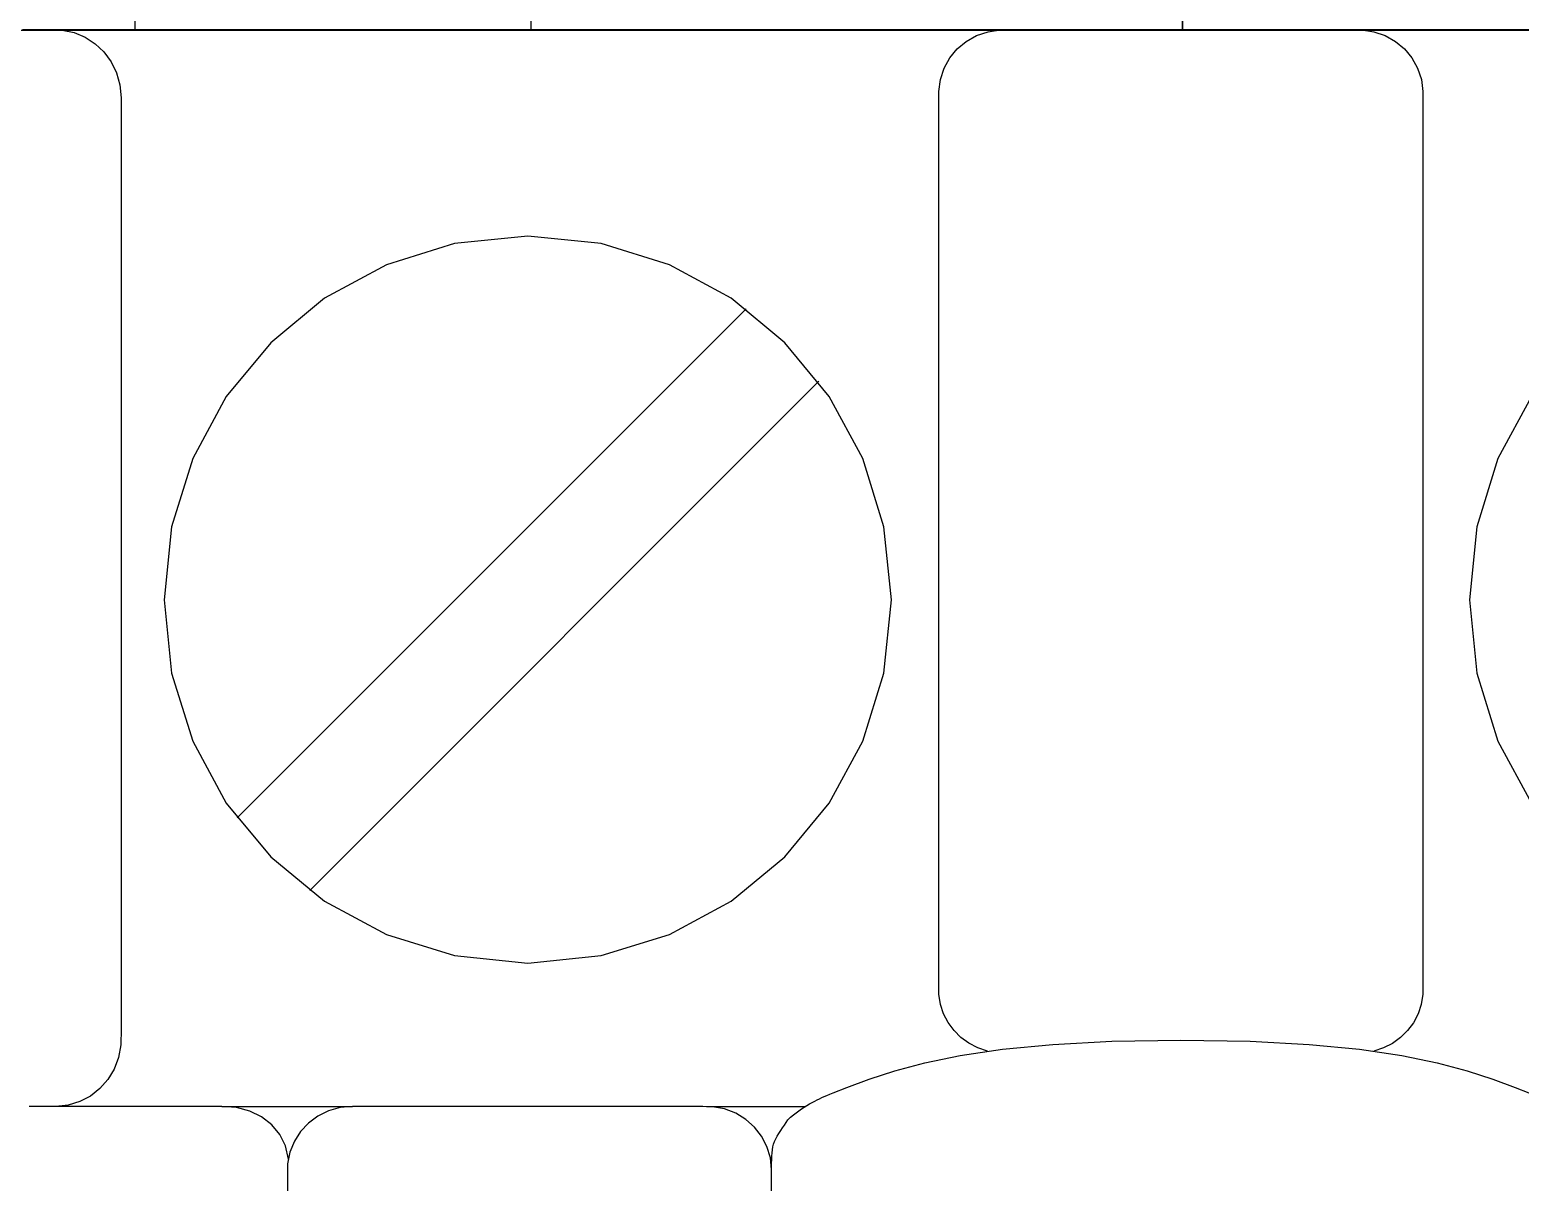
# Model space of a CAD drawing. Extents: x 1 to 47.7, y 0.2 to 35.
# Drawn here: x 26.64 to 27.326, y 11.405 to 11.935 of the extents above; entities that cross this region are included whole.
import ezdxf

# ---------------------------------------------------------------- set-up
doc = ezdxf.new("R2010")
doc.units = 0
doc.header["$MEASUREMENT"] = 0
for name, color, linetype in [('5_1___24__TARGET_LEDS___12', 7, 'CONTINUOUS'), ('6_1__EMPTY_IO_BOARD_POSITI', 7, 'CONTINUOUS'), ('6_2___8__INDEPENDENT_INPUT', 7, 'CONTINUOUS'), ('6_3___8__OPTOISO_INDEPENDE', 7, 'CONTINUOUS'), ('6_4___24__OPTOISO_INDEPEND', 7, 'CONTINUOUS'), ('6_5___8__INDEPENDENT_INPUT', 7, 'CONTINUOUS'), ('6_6___8__INDEPENDENT_INPUT', 7, 'CONTINUOUS'), ('6_7___8__OPTOISO_INDEPENDE', 7, 'CONTINUOUS'), ('6_8___8__OPTOISO_INDEPENDE', 7, 'CONTINUOUS'), ('7_0_____DWG', 7, 'CONTINUOUS')]:
    doc.layers.add(name, color=color, linetype=linetype)

msp = doc.modelspace()

# ---------------------------------------------------------------- linework, layer by layer
at = {"layer": '5_1___24__TARGET_LEDS___12'}
for points in [[(27.1709, 11.93523), (27.1709, 12.08491), (27.09089, 12.08493)], [(27.33896, 11.93527), (27.22784, 11.93527), (27.12251, 11.93527), (27.02342, 11.93527), (26.931, 11.93527), (26.84571, 11.93527), (26.80588, 11.93527), (26.768, 11.93527), (26.73212, 11.93527), (26.6983, 11.93527), (26.66659, 11.93527), (26.63706, 11.93527)], [(26.63996, 11.93527), (26.64043, 11.93527), (26.64169, 11.93527), (26.6435, 11.93527), (26.6456, 11.93527), (26.64777, 11.93527), (26.64975, 11.93527), (26.65131, 11.93527), (26.65221, 11.93527), (26.65522, 11.93512), (26.66075, 11.93402), (26.66588, 11.9319), (26.67049, 11.92888), (26.67448, 11.92507), (26.67777, 11.92056), (26.68024, 11.91547), (26.68179, 11.90989), (26.68233, 11.90394), (26.68233, 11.88738), (26.68233, 11.84333), (26.68233, 11.78026), (26.68233, 11.70662), (26.68233, 11.63087), (26.68233, 11.56146), (26.68233, 11.50685), (26.68233, 11.47549), (26.68219, 11.46816), (26.68113, 11.46238), (26.67911, 11.45703), (26.67622, 11.45222), (26.67257, 11.44805), (26.66825, 11.44462), (26.66337, 11.44204), (26.65803, 11.44042), (26.65233, 11.43985), (26.65186, 11.43985), (26.6506, 11.43985), (26.6488, 11.43985), (26.64669, 11.43985), (26.64453, 11.43985), (26.64254, 11.43985), (26.64098, 11.43985), (26.64008, 11.43985)], [(27.08116, 11.46528), (27.07672, 11.46677), (27.07263, 11.46889), (27.06895, 11.47158), (27.06574, 11.47477), (27.06306, 11.47841), (27.06097, 11.48245), (27.05953, 11.48681), (27.05881, 11.49145), (27.05874, 11.49894), (27.05874, 11.53118), (27.05874, 11.58527), (27.05874, 11.65294), (27.05874, 11.72592), (27.05874, 11.79596), (27.05874, 11.85477), (27.05874, 11.89409), (27.05875, 11.90684), (27.05946, 11.91241), (27.06118, 11.91759), (27.06381, 11.9223), (27.06726, 11.92644), (27.07141, 11.9299), (27.07616, 11.93258), (27.08142, 11.93439), (27.08707, 11.93522), (27.09205, 11.93527), (27.10621, 11.93527), (27.12853, 11.93527), (27.15575, 11.93527), (27.1846, 11.93527), (27.21181, 11.93527), (27.23413, 11.93527), (27.24829, 11.93527), (27.25327, 11.93522), (27.25892, 11.93439), (27.26418, 11.93258), (27.26893, 11.9299), (27.27308, 11.92644), (27.27652, 11.9223), (27.27915, 11.91759), (27.28087, 11.91241), (27.28158, 11.90684), (27.28159, 11.89409), (27.28159, 11.85477), (27.28159, 11.79596), (27.28159, 11.72592), (27.28159, 11.65294), (27.28159, 11.58527), (27.28159, 11.53118), (27.28159, 11.49894), (27.28151, 11.49144), (27.28079, 11.48678), (27.27934, 11.48239), (27.27723, 11.47835), (27.27451, 11.47471), (27.27127, 11.47152), (27.26755, 11.46885), (27.26342, 11.46675), (27.25894, 11.46528)], [(26.7358, 11.57267), (26.97006, 11.80693)], [(26.76922, 11.53924), (27.00349, 11.77351)], [(27.33156, 11.76646), (27.31613, 11.73802), (27.30638, 11.70661), (27.30298, 11.6729), (27.30638, 11.63922), (27.31613, 11.60785), (27.33156, 11.57947)], [(26.98174, 11.41061), (26.98175, 11.41211), (26.98177, 11.41368), (26.98182, 11.41528), (26.9819, 11.41688), (26.98202, 11.41844), (26.98219, 11.41992), (26.98242, 11.4213), (26.98271, 11.42252), (26.98313, 11.42366), (26.98373, 11.42491), (26.98442, 11.42616), (26.98517, 11.42743), (26.98598, 11.4287), (26.98682, 11.42997), (26.98766, 11.43124), (26.98849, 11.4325), (26.98928, 11.43374), (26.99051, 11.4349), (26.99182, 11.43596), (26.9931, 11.43696), (26.99436, 11.43789), (26.9956, 11.43875), (26.99683, 11.43956), (26.99806, 11.44032), (26.99929, 11.44103), (27.00053, 11.44169), (27.0017, 11.44231), (27.00279, 11.44287), (27.00385, 11.4434), (27.00491, 11.4439), (27.00602, 11.44441), (27.00722, 11.44494), (27.00855, 11.44551), (27.01005, 11.44612), (27.01636, 11.44861), (27.02664, 11.45242), (27.03843, 11.45623), (27.05225, 11.4599), (27.06863, 11.46325), (27.08809, 11.46614), (27.11116, 11.4684), (27.13836, 11.46987), (27.17022, 11.4704), (27.20208, 11.46987), (27.22928, 11.4684), (27.25235, 11.46614), (27.2718, 11.46325), (27.28818, 11.4599), (27.302, 11.45623), (27.31378, 11.45242), (27.32406, 11.44861), (27.33038, 11.44612)], [(26.75947, 11.41563), (26.7581, 11.42165), (26.75547, 11.42693), (26.75174, 11.43141), (26.74705, 11.435), (26.74156, 11.43765), (26.73542, 11.43929), (26.72879, 11.43985), (26.72455, 11.43985), (26.71363, 11.43985), (26.69869, 11.43985), (26.68242, 11.43985), (26.66749, 11.43985), (26.65657, 11.43985), (26.65233, 11.43985)], [(26.72879, 11.43985), (26.74335, 11.43985)], [(26.74335, 11.43985), (26.7889, 11.43985)], [(26.98174, 11.39491), (26.98174, 11.41061), (26.9812, 11.41617), (26.97965, 11.42138), (26.97718, 11.42613), (26.97389, 11.43034), (26.9699, 11.4339), (26.96529, 11.43671), (26.96017, 11.43869), (26.95464, 11.43972), (26.95013, 11.43985), (26.93833, 11.43985), (26.91778, 11.43985), (26.89166, 11.43985), (26.86315, 11.43985), (26.83544, 11.43985), (26.8117, 11.43985), (26.79513, 11.43985), (26.7889, 11.43985), (26.7832, 11.43933), (26.77786, 11.43781), (26.77298, 11.43541), (26.76867, 11.43221), (26.76501, 11.42831), (26.76212, 11.42382), (26.76009, 11.41883), (26.75903, 11.41343), (26.7589, 11.40652), (26.7589, 11.37679)], [(26.95175, 11.43985), (26.9973, 11.43985)]]:
    msp.add_lwpolyline(points, dxfattribs=at)
msp.add_lwpolyline([(26.70222, 11.6729), (26.70562, 11.63922), (26.71537, 11.60785), (26.7308, 11.57947), (26.75124, 11.55474), (26.77602, 11.53435), (26.80446, 11.51895), (26.83589, 11.50922), (26.86964, 11.50583), (26.90334, 11.50922), (26.93473, 11.51895), (26.96314, 11.53435), (26.9879, 11.55474), (27.00833, 11.57947), (27.02376, 11.60785), (27.03351, 11.63922), (27.03691, 11.6729), (27.03351, 11.70661), (27.02376, 11.73802), (27.00833, 11.76646), (26.9879, 11.79125), (26.96314, 11.81172), (26.93473, 11.82717), (26.90334, 11.83694), (26.86964, 11.84035), (26.83589, 11.83694), (26.80446, 11.82717), (26.77602, 11.81172), (26.75124, 11.79125), (26.7308, 11.76646), (26.71537, 11.73802), (26.70562, 11.70661)], close=True, dxfattribs=at)
at = {"layer": '6_1__EMPTY_IO_BOARD_POSITI'}
msp.add_lwpolyline([(26.60462, 11.93503), (26.64299, 11.93503), (26.68571, 11.93503), (26.73264, 11.93503), (26.78362, 11.93503), (26.8385, 11.93503), (26.89712, 11.93503), (26.95934, 11.93503), (27.02499, 11.93503), (27.09393, 11.93503), (27.166, 11.93503), (27.24105, 11.93503), (27.31892, 11.93503), (27.39947, 11.93503)], dxfattribs=at)
at = {"layer": '6_2___8__INDEPENDENT_INPUT'}
for points in [[(27.33896, 11.93527), (27.22784, 11.93527), (27.12251, 11.93527), (27.02342, 11.93527), (26.931, 11.93527), (26.84571, 11.93527), (26.80588, 11.93527), (26.768, 11.93527), (26.73212, 11.93527), (26.6983, 11.93527), (26.66659, 11.93527), (26.63706, 11.93527)], [(26.63996, 11.93527), (26.64043, 11.93527), (26.64169, 11.93527), (26.6435, 11.93527), (26.6456, 11.93527), (26.64777, 11.93527), (26.64975, 11.93527), (26.65131, 11.93527), (26.65221, 11.93527), (26.65522, 11.93512), (26.66075, 11.93402), (26.66588, 11.9319), (26.67049, 11.92888), (26.67448, 11.92507), (26.67777, 11.92056), (26.68024, 11.91547), (26.68179, 11.90989), (26.68233, 11.90394), (26.68233, 11.88738), (26.68233, 11.84333), (26.68233, 11.78026), (26.68233, 11.70662), (26.68233, 11.63087), (26.68233, 11.56146), (26.68233, 11.50685), (26.68233, 11.47549), (26.68219, 11.46816), (26.68113, 11.46238), (26.67911, 11.45703), (26.67622, 11.45222), (26.67257, 11.44805), (26.66825, 11.44462), (26.66337, 11.44204), (26.65803, 11.44042), (26.65233, 11.43985), (26.65186, 11.43985), (26.6506, 11.43985), (26.6488, 11.43985), (26.64669, 11.43985), (26.64453, 11.43985), (26.64254, 11.43985), (26.64098, 11.43985), (26.64008, 11.43985)], [(27.08116, 11.46528), (27.07672, 11.46677), (27.07263, 11.46889), (27.06895, 11.47158), (27.06574, 11.47477), (27.06306, 11.47841), (27.06097, 11.48245), (27.05953, 11.48681), (27.05881, 11.49145), (27.05874, 11.49894), (27.05874, 11.53118), (27.05874, 11.58527), (27.05874, 11.65294), (27.05874, 11.72592), (27.05874, 11.79596), (27.05874, 11.85477), (27.05874, 11.89409), (27.05875, 11.90684), (27.05946, 11.91241), (27.06118, 11.91759), (27.06381, 11.9223), (27.06726, 11.92644), (27.07141, 11.9299), (27.07616, 11.93258), (27.08142, 11.93439), (27.08707, 11.93522), (27.09205, 11.93527), (27.10621, 11.93527), (27.12853, 11.93527), (27.15575, 11.93527), (27.1846, 11.93527), (27.21181, 11.93527), (27.23413, 11.93527), (27.24829, 11.93527), (27.25327, 11.93522), (27.25892, 11.93439), (27.26418, 11.93258), (27.26893, 11.9299), (27.27308, 11.92644), (27.27652, 11.9223), (27.27915, 11.91759), (27.28087, 11.91241), (27.28158, 11.90684), (27.28159, 11.89409), (27.28159, 11.85477), (27.28159, 11.79596), (27.28159, 11.72592), (27.28159, 11.65294), (27.28159, 11.58527), (27.28159, 11.53118), (27.28159, 11.49894), (27.28151, 11.49144), (27.28079, 11.48678), (27.27934, 11.48239), (27.27723, 11.47835), (27.27451, 11.47471), (27.27127, 11.47152), (27.26755, 11.46885), (27.26342, 11.46675), (27.25894, 11.46528)], [(26.7358, 11.57267), (26.97006, 11.80693)], [(26.76922, 11.53924), (27.00349, 11.77351)], [(27.33156, 11.76646), (27.31613, 11.73802), (27.30638, 11.70661), (27.30298, 11.6729), (27.30638, 11.63922), (27.31613, 11.60785), (27.33156, 11.57947)], [(26.98174, 11.41061), (26.98175, 11.41211), (26.98177, 11.41368), (26.98182, 11.41528), (26.9819, 11.41688), (26.98202, 11.41844), (26.98219, 11.41992), (26.98242, 11.4213), (26.98271, 11.42252), (26.98313, 11.42366), (26.98373, 11.42491), (26.98442, 11.42616), (26.98517, 11.42743), (26.98598, 11.4287), (26.98682, 11.42997), (26.98766, 11.43124), (26.98849, 11.4325), (26.98928, 11.43374), (26.99051, 11.4349), (26.99182, 11.43596), (26.9931, 11.43696), (26.99436, 11.43789), (26.9956, 11.43875), (26.99683, 11.43956), (26.99806, 11.44032), (26.99929, 11.44103), (27.00053, 11.44169), (27.0017, 11.44231), (27.00279, 11.44287), (27.00385, 11.4434), (27.00491, 11.4439), (27.00602, 11.44441), (27.00722, 11.44494), (27.00855, 11.44551), (27.01005, 11.44612), (27.01636, 11.44861), (27.02664, 11.45242), (27.03843, 11.45623), (27.05225, 11.4599), (27.06863, 11.46325), (27.08809, 11.46614), (27.11116, 11.4684), (27.13836, 11.46987), (27.17022, 11.4704), (27.20208, 11.46987), (27.22928, 11.4684), (27.25235, 11.46614), (27.2718, 11.46325), (27.28818, 11.4599), (27.302, 11.45623), (27.31378, 11.45242), (27.32406, 11.44861), (27.33038, 11.44612)], [(26.75947, 11.41563), (26.7581, 11.42165), (26.75547, 11.42693), (26.75174, 11.43141), (26.74705, 11.435), (26.74156, 11.43765), (26.73542, 11.43929), (26.72879, 11.43985), (26.72455, 11.43985), (26.71363, 11.43985), (26.69869, 11.43985), (26.68242, 11.43985), (26.66749, 11.43985), (26.65657, 11.43985), (26.65233, 11.43985)], [(26.72879, 11.43985), (26.74335, 11.43985)], [(26.74335, 11.43985), (26.7889, 11.43985)], [(26.98174, 11.39491), (26.98174, 11.41061), (26.9812, 11.41617), (26.97965, 11.42138), (26.97718, 11.42613), (26.97389, 11.43034), (26.9699, 11.4339), (26.96529, 11.43671), (26.96017, 11.43869), (26.95464, 11.43972), (26.95013, 11.43985), (26.93833, 11.43985), (26.91778, 11.43985), (26.89166, 11.43985), (26.86315, 11.43985), (26.83544, 11.43985), (26.8117, 11.43985), (26.79513, 11.43985), (26.7889, 11.43985), (26.7832, 11.43933), (26.77786, 11.43781), (26.77298, 11.43541), (26.76867, 11.43221), (26.76501, 11.42831), (26.76212, 11.42382), (26.76009, 11.41883), (26.75903, 11.41343), (26.7589, 11.40652), (26.7589, 11.37679)], [(26.95175, 11.43985), (26.9973, 11.43985)]]:
    msp.add_lwpolyline(points, dxfattribs=at)
msp.add_lwpolyline([(26.70222, 11.6729), (26.70562, 11.63922), (26.71537, 11.60785), (26.7308, 11.57947), (26.75124, 11.55474), (26.77602, 11.53435), (26.80446, 11.51895), (26.83589, 11.50922), (26.86964, 11.50583), (26.90334, 11.50922), (26.93473, 11.51895), (26.96314, 11.53435), (26.9879, 11.55474), (27.00833, 11.57947), (27.02376, 11.60785), (27.03351, 11.63922), (27.03691, 11.6729), (27.03351, 11.70661), (27.02376, 11.73802), (27.00833, 11.76646), (26.9879, 11.79125), (26.96314, 11.81172), (26.93473, 11.82717), (26.90334, 11.83694), (26.86964, 11.84035), (26.83589, 11.83694), (26.80446, 11.82717), (26.77602, 11.81172), (26.75124, 11.79125), (26.7308, 11.76646), (26.71537, 11.73802), (26.70562, 11.70661)], close=True, dxfattribs=at)
at = {"layer": '6_3___8__OPTOISO_INDEPENDE'}
for points in [[(27.33896, 11.93527), (27.22784, 11.93527), (27.12251, 11.93527), (27.02342, 11.93527), (26.931, 11.93527), (26.84571, 11.93527), (26.80588, 11.93527), (26.768, 11.93527), (26.73212, 11.93527), (26.6983, 11.93527), (26.66659, 11.93527), (26.63706, 11.93527)], [(26.63996, 11.93527), (26.64043, 11.93527), (26.64169, 11.93527), (26.6435, 11.93527), (26.6456, 11.93527), (26.64777, 11.93527), (26.64975, 11.93527), (26.65131, 11.93527), (26.65221, 11.93527), (26.65522, 11.93512), (26.66075, 11.93402), (26.66588, 11.9319), (26.67049, 11.92888), (26.67448, 11.92507), (26.67777, 11.92056), (26.68024, 11.91547), (26.68179, 11.90989), (26.68233, 11.90394), (26.68233, 11.88738), (26.68233, 11.84333), (26.68233, 11.78026), (26.68233, 11.70662), (26.68233, 11.63087), (26.68233, 11.56146), (26.68233, 11.50685), (26.68233, 11.47549), (26.68219, 11.46816), (26.68113, 11.46238), (26.67911, 11.45703), (26.67622, 11.45222), (26.67257, 11.44805), (26.66825, 11.44462), (26.66337, 11.44204), (26.65803, 11.44042), (26.65233, 11.43985), (26.65186, 11.43985), (26.6506, 11.43985), (26.6488, 11.43985), (26.64669, 11.43985), (26.64453, 11.43985), (26.64254, 11.43985), (26.64098, 11.43985), (26.64008, 11.43985)], [(27.08116, 11.46528), (27.07672, 11.46677), (27.07263, 11.46889), (27.06895, 11.47158), (27.06574, 11.47477), (27.06306, 11.47841), (27.06097, 11.48245), (27.05953, 11.48681), (27.05881, 11.49145), (27.05874, 11.49894), (27.05874, 11.53118), (27.05874, 11.58527), (27.05874, 11.65294), (27.05874, 11.72592), (27.05874, 11.79596), (27.05874, 11.85477), (27.05874, 11.89409), (27.05875, 11.90684), (27.05946, 11.91241), (27.06118, 11.91759), (27.06381, 11.9223), (27.06726, 11.92644), (27.07141, 11.9299), (27.07616, 11.93258), (27.08142, 11.93439), (27.08707, 11.93522), (27.09205, 11.93527), (27.10621, 11.93527), (27.12853, 11.93527), (27.15575, 11.93527), (27.1846, 11.93527), (27.21181, 11.93527), (27.23413, 11.93527), (27.24829, 11.93527), (27.25327, 11.93522), (27.25892, 11.93439), (27.26418, 11.93258), (27.26893, 11.9299), (27.27308, 11.92644), (27.27652, 11.9223), (27.27915, 11.91759), (27.28087, 11.91241), (27.28158, 11.90684), (27.28159, 11.89409), (27.28159, 11.85477), (27.28159, 11.79596), (27.28159, 11.72592), (27.28159, 11.65294), (27.28159, 11.58527), (27.28159, 11.53118), (27.28159, 11.49894), (27.28151, 11.49144), (27.28079, 11.48678), (27.27934, 11.48239), (27.27723, 11.47835), (27.27451, 11.47471), (27.27127, 11.47152), (27.26755, 11.46885), (27.26342, 11.46675), (27.25894, 11.46528)], [(26.7358, 11.57267), (26.97006, 11.80693)], [(26.76922, 11.53924), (27.00349, 11.77351)], [(27.33156, 11.76646), (27.31613, 11.73802), (27.30638, 11.70661), (27.30298, 11.6729), (27.30638, 11.63922), (27.31613, 11.60785), (27.33156, 11.57947)], [(26.98174, 11.41061), (26.98175, 11.41211), (26.98177, 11.41368), (26.98182, 11.41528), (26.9819, 11.41688), (26.98202, 11.41844), (26.98219, 11.41992), (26.98242, 11.4213), (26.98271, 11.42252), (26.98313, 11.42366), (26.98373, 11.42491), (26.98442, 11.42616), (26.98517, 11.42743), (26.98598, 11.4287), (26.98682, 11.42997), (26.98766, 11.43124), (26.98849, 11.4325), (26.98928, 11.43374), (26.99051, 11.4349), (26.99182, 11.43596), (26.9931, 11.43696), (26.99436, 11.43789), (26.9956, 11.43875), (26.99683, 11.43956), (26.99806, 11.44032), (26.99929, 11.44103), (27.00053, 11.44169), (27.0017, 11.44231), (27.00279, 11.44287), (27.00385, 11.4434), (27.00491, 11.4439), (27.00602, 11.44441), (27.00722, 11.44494), (27.00855, 11.44551), (27.01005, 11.44612), (27.01636, 11.44861), (27.02664, 11.45242), (27.03843, 11.45623), (27.05225, 11.4599), (27.06863, 11.46325), (27.08809, 11.46614), (27.11116, 11.4684), (27.13836, 11.46987), (27.17022, 11.4704), (27.20208, 11.46987), (27.22928, 11.4684), (27.25235, 11.46614), (27.2718, 11.46325), (27.28818, 11.4599), (27.302, 11.45623), (27.31378, 11.45242), (27.32406, 11.44861), (27.33038, 11.44612)], [(26.75947, 11.41563), (26.7581, 11.42165), (26.75547, 11.42693), (26.75174, 11.43141), (26.74705, 11.435), (26.74156, 11.43765), (26.73542, 11.43929), (26.72879, 11.43985), (26.72455, 11.43985), (26.71363, 11.43985), (26.69869, 11.43985), (26.68242, 11.43985), (26.66749, 11.43985), (26.65657, 11.43985), (26.65233, 11.43985)], [(26.72879, 11.43985), (26.74335, 11.43985)], [(26.74335, 11.43985), (26.7889, 11.43985)], [(26.98174, 11.39491), (26.98174, 11.41061), (26.9812, 11.41617), (26.97965, 11.42138), (26.97718, 11.42613), (26.97389, 11.43034), (26.9699, 11.4339), (26.96529, 11.43671), (26.96017, 11.43869), (26.95464, 11.43972), (26.95013, 11.43985), (26.93833, 11.43985), (26.91778, 11.43985), (26.89166, 11.43985), (26.86315, 11.43985), (26.83544, 11.43985), (26.8117, 11.43985), (26.79513, 11.43985), (26.7889, 11.43985), (26.7832, 11.43933), (26.77786, 11.43781), (26.77298, 11.43541), (26.76867, 11.43221), (26.76501, 11.42831), (26.76212, 11.42382), (26.76009, 11.41883), (26.75903, 11.41343), (26.7589, 11.40652), (26.7589, 11.37679)], [(26.95175, 11.43985), (26.9973, 11.43985)]]:
    msp.add_lwpolyline(points, dxfattribs=at)
msp.add_lwpolyline([(26.70222, 11.6729), (26.70562, 11.63922), (26.71537, 11.60785), (26.7308, 11.57947), (26.75124, 11.55474), (26.77602, 11.53435), (26.80446, 11.51895), (26.83589, 11.50922), (26.86964, 11.50583), (26.90334, 11.50922), (26.93473, 11.51895), (26.96314, 11.53435), (26.9879, 11.55474), (27.00833, 11.57947), (27.02376, 11.60785), (27.03351, 11.63922), (27.03691, 11.6729), (27.03351, 11.70661), (27.02376, 11.73802), (27.00833, 11.76646), (26.9879, 11.79125), (26.96314, 11.81172), (26.93473, 11.82717), (26.90334, 11.83694), (26.86964, 11.84035), (26.83589, 11.83694), (26.80446, 11.82717), (26.77602, 11.81172), (26.75124, 11.79125), (26.7308, 11.76646), (26.71537, 11.73802), (26.70562, 11.70661)], close=True, dxfattribs=at)
at = {"layer": '6_4___24__OPTOISO_INDEPEND'}
for points in [[(27.33896, 11.93527), (27.22784, 11.93527), (27.12251, 11.93527), (27.02342, 11.93527), (26.931, 11.93527), (26.84571, 11.93527), (26.80588, 11.93527), (26.768, 11.93527), (26.73212, 11.93527), (26.6983, 11.93527), (26.66659, 11.93527), (26.63706, 11.93527)], [(26.63996, 11.93527), (26.64043, 11.93527), (26.64169, 11.93527), (26.6435, 11.93527), (26.6456, 11.93527), (26.64777, 11.93527), (26.64975, 11.93527), (26.65131, 11.93527), (26.65221, 11.93527), (26.65522, 11.93512), (26.66075, 11.93402), (26.66588, 11.9319), (26.67049, 11.92888), (26.67448, 11.92507), (26.67777, 11.92056), (26.68024, 11.91547), (26.68179, 11.90989), (26.68233, 11.90394), (26.68233, 11.88738), (26.68233, 11.84333), (26.68233, 11.78026), (26.68233, 11.70662), (26.68233, 11.63087), (26.68233, 11.56146), (26.68233, 11.50685), (26.68233, 11.47549), (26.68219, 11.46816), (26.68113, 11.46238), (26.67911, 11.45703), (26.67622, 11.45222), (26.67257, 11.44805), (26.66825, 11.44462), (26.66337, 11.44204), (26.65803, 11.44042), (26.65233, 11.43985), (26.65186, 11.43985), (26.6506, 11.43985), (26.6488, 11.43985), (26.64669, 11.43985), (26.64453, 11.43985), (26.64254, 11.43985), (26.64098, 11.43985), (26.64008, 11.43985)], [(27.08116, 11.46528), (27.07672, 11.46677), (27.07263, 11.46889), (27.06895, 11.47158), (27.06574, 11.47477), (27.06306, 11.47841), (27.06097, 11.48245), (27.05953, 11.48681), (27.05881, 11.49145), (27.05874, 11.49894), (27.05874, 11.53118), (27.05874, 11.58527), (27.05874, 11.65294), (27.05874, 11.72592), (27.05874, 11.79596), (27.05874, 11.85477), (27.05874, 11.89409), (27.05875, 11.90684), (27.05946, 11.91241), (27.06118, 11.91759), (27.06381, 11.9223), (27.06726, 11.92644), (27.07141, 11.9299), (27.07616, 11.93258), (27.08142, 11.93439), (27.08707, 11.93522), (27.09205, 11.93527), (27.10621, 11.93527), (27.12853, 11.93527), (27.15575, 11.93527), (27.1846, 11.93527), (27.21181, 11.93527), (27.23413, 11.93527), (27.24829, 11.93527), (27.25327, 11.93522), (27.25892, 11.93439), (27.26418, 11.93258), (27.26893, 11.9299), (27.27308, 11.92644), (27.27652, 11.9223), (27.27915, 11.91759), (27.28087, 11.91241), (27.28158, 11.90684), (27.28159, 11.89409), (27.28159, 11.85477), (27.28159, 11.79596), (27.28159, 11.72592), (27.28159, 11.65294), (27.28159, 11.58527), (27.28159, 11.53118), (27.28159, 11.49894), (27.28151, 11.49144), (27.28079, 11.48678), (27.27934, 11.48239), (27.27723, 11.47835), (27.27451, 11.47471), (27.27127, 11.47152), (27.26755, 11.46885), (27.26342, 11.46675), (27.25894, 11.46528)], [(26.7358, 11.57267), (26.97006, 11.80693)], [(26.76922, 11.53924), (27.00349, 11.77351)], [(27.33156, 11.76646), (27.31613, 11.73802), (27.30638, 11.70661), (27.30298, 11.6729), (27.30638, 11.63922), (27.31613, 11.60785), (27.33156, 11.57947)], [(26.98174, 11.41061), (26.98175, 11.41211), (26.98177, 11.41368), (26.98182, 11.41528), (26.9819, 11.41688), (26.98202, 11.41844), (26.98219, 11.41992), (26.98242, 11.4213), (26.98271, 11.42252), (26.98313, 11.42366), (26.98373, 11.42491), (26.98442, 11.42616), (26.98517, 11.42743), (26.98598, 11.4287), (26.98682, 11.42997), (26.98766, 11.43124), (26.98849, 11.4325), (26.98928, 11.43374), (26.99051, 11.4349), (26.99182, 11.43596), (26.9931, 11.43696), (26.99436, 11.43789), (26.9956, 11.43875), (26.99683, 11.43956), (26.99806, 11.44032), (26.99929, 11.44103), (27.00053, 11.44169), (27.0017, 11.44231), (27.00279, 11.44287), (27.00385, 11.4434), (27.00491, 11.4439), (27.00602, 11.44441), (27.00722, 11.44494), (27.00855, 11.44551), (27.01005, 11.44612), (27.01636, 11.44861), (27.02664, 11.45242), (27.03843, 11.45623), (27.05225, 11.4599), (27.06863, 11.46325), (27.08809, 11.46614), (27.11116, 11.4684), (27.13836, 11.46987), (27.17022, 11.4704), (27.20208, 11.46987), (27.22928, 11.4684), (27.25235, 11.46614), (27.2718, 11.46325), (27.28818, 11.4599), (27.302, 11.45623), (27.31378, 11.45242), (27.32406, 11.44861), (27.33038, 11.44612)], [(26.75947, 11.41563), (26.7581, 11.42165), (26.75547, 11.42693), (26.75174, 11.43141), (26.74705, 11.435), (26.74156, 11.43765), (26.73542, 11.43929), (26.72879, 11.43985), (26.72455, 11.43985), (26.71363, 11.43985), (26.69869, 11.43985), (26.68242, 11.43985), (26.66749, 11.43985), (26.65657, 11.43985), (26.65233, 11.43985)], [(26.72879, 11.43985), (26.74335, 11.43985)], [(26.74335, 11.43985), (26.7889, 11.43985)], [(26.98174, 11.39491), (26.98174, 11.41061), (26.9812, 11.41617), (26.97965, 11.42138), (26.97718, 11.42613), (26.97389, 11.43034), (26.9699, 11.4339), (26.96529, 11.43671), (26.96017, 11.43869), (26.95464, 11.43972), (26.95013, 11.43985), (26.93833, 11.43985), (26.91778, 11.43985), (26.89166, 11.43985), (26.86315, 11.43985), (26.83544, 11.43985), (26.8117, 11.43985), (26.79513, 11.43985), (26.7889, 11.43985), (26.7832, 11.43933), (26.77786, 11.43781), (26.77298, 11.43541), (26.76867, 11.43221), (26.76501, 11.42831), (26.76212, 11.42382), (26.76009, 11.41883), (26.75903, 11.41343), (26.7589, 11.40652), (26.7589, 11.37679)], [(26.95175, 11.43985), (26.9973, 11.43985)]]:
    msp.add_lwpolyline(points, dxfattribs=at)
msp.add_lwpolyline([(26.70222, 11.6729), (26.70562, 11.63922), (26.71537, 11.60785), (26.7308, 11.57947), (26.75124, 11.55474), (26.77602, 11.53435), (26.80446, 11.51895), (26.83589, 11.50922), (26.86964, 11.50583), (26.90334, 11.50922), (26.93473, 11.51895), (26.96314, 11.53435), (26.9879, 11.55474), (27.00833, 11.57947), (27.02376, 11.60785), (27.03351, 11.63922), (27.03691, 11.6729), (27.03351, 11.70661), (27.02376, 11.73802), (27.00833, 11.76646), (26.9879, 11.79125), (26.96314, 11.81172), (26.93473, 11.82717), (26.90334, 11.83694), (26.86964, 11.84035), (26.83589, 11.83694), (26.80446, 11.82717), (26.77602, 11.81172), (26.75124, 11.79125), (26.7308, 11.76646), (26.71537, 11.73802), (26.70562, 11.70661)], close=True, dxfattribs=at)
at = {"layer": '6_5___8__INDEPENDENT_INPUT'}
for points in [[(27.1709, 11.93526), (27.1709, 12.08493), (27.24088, 12.08493), (27.26088, 12.12617), (27.2909, 12.04367), (27.32092, 12.12617), (27.35093, 12.04367), (27.38095, 12.12617), (27.41096, 12.04367), (27.43097, 12.08493), (27.4709, 12.08493), (27.4709, 11.93526)], [(26.99341, 12.08493), (26.87091, 12.08493), (26.87091, 11.93526)], [(27.04848, 12.08493), (27.1709, 12.08493), (27.1709, 11.93526)], [(27.33896, 11.93527), (27.22784, 11.93527), (27.12251, 11.93527), (27.02342, 11.93527), (26.931, 11.93527), (26.84571, 11.93527), (26.80588, 11.93527), (26.768, 11.93527), (26.73212, 11.93527), (26.6983, 11.93527), (26.66659, 11.93527), (26.63706, 11.93527)], [(26.63996, 11.93527), (26.64043, 11.93527), (26.64169, 11.93527), (26.6435, 11.93527), (26.6456, 11.93527), (26.64777, 11.93527), (26.64975, 11.93527), (26.65131, 11.93527), (26.65221, 11.93527), (26.65522, 11.93512), (26.66075, 11.93402), (26.66588, 11.9319), (26.67049, 11.92888), (26.67448, 11.92507), (26.67777, 11.92056), (26.68024, 11.91547), (26.68179, 11.90989), (26.68233, 11.90394), (26.68233, 11.88738), (26.68233, 11.84333), (26.68233, 11.78026), (26.68233, 11.70662), (26.68233, 11.63087), (26.68233, 11.56146), (26.68233, 11.50685), (26.68233, 11.47549), (26.68219, 11.46816), (26.68113, 11.46238), (26.67911, 11.45703), (26.67622, 11.45222), (26.67257, 11.44805), (26.66825, 11.44462), (26.66337, 11.44204), (26.65803, 11.44042), (26.65233, 11.43985), (26.65186, 11.43985), (26.6506, 11.43985), (26.6488, 11.43985), (26.64669, 11.43985), (26.64453, 11.43985), (26.64254, 11.43985), (26.64098, 11.43985), (26.64008, 11.43985)], [(27.08116, 11.46528), (27.07672, 11.46677), (27.07263, 11.46889), (27.06895, 11.47158), (27.06574, 11.47477), (27.06306, 11.47841), (27.06097, 11.48245), (27.05953, 11.48681), (27.05881, 11.49145), (27.05874, 11.49894), (27.05874, 11.53118), (27.05874, 11.58527), (27.05874, 11.65294), (27.05874, 11.72592), (27.05874, 11.79596), (27.05874, 11.85477), (27.05874, 11.89409), (27.05875, 11.90684), (27.05946, 11.91241), (27.06118, 11.91759), (27.06381, 11.9223), (27.06726, 11.92644), (27.07141, 11.9299), (27.07616, 11.93258), (27.08142, 11.93439), (27.08707, 11.93522), (27.09205, 11.93527), (27.10621, 11.93527), (27.12853, 11.93527), (27.15575, 11.93527), (27.1846, 11.93527), (27.21181, 11.93527), (27.23413, 11.93527), (27.24829, 11.93527), (27.25327, 11.93522), (27.25892, 11.93439), (27.26418, 11.93258), (27.26893, 11.9299), (27.27308, 11.92644), (27.27652, 11.9223), (27.27915, 11.91759), (27.28087, 11.91241), (27.28158, 11.90684), (27.28159, 11.89409), (27.28159, 11.85477), (27.28159, 11.79596), (27.28159, 11.72592), (27.28159, 11.65294), (27.28159, 11.58527), (27.28159, 11.53118), (27.28159, 11.49894), (27.28151, 11.49144), (27.28079, 11.48678), (27.27934, 11.48239), (27.27723, 11.47835), (27.27451, 11.47471), (27.27127, 11.47152), (27.26755, 11.46885), (27.26342, 11.46675), (27.25894, 11.46528)], [(26.7358, 11.57267), (26.97006, 11.80693)], [(26.76922, 11.53924), (27.00349, 11.77351)], [(27.33156, 11.76646), (27.31613, 11.73802), (27.30638, 11.70661), (27.30298, 11.6729), (27.30638, 11.63922), (27.31613, 11.60785), (27.33156, 11.57947)], [(26.98174, 11.41061), (26.98175, 11.41211), (26.98177, 11.41368), (26.98182, 11.41528), (26.9819, 11.41688), (26.98202, 11.41844), (26.98219, 11.41992), (26.98242, 11.4213), (26.98271, 11.42252), (26.98313, 11.42366), (26.98373, 11.42491), (26.98442, 11.42616), (26.98517, 11.42743), (26.98598, 11.4287), (26.98682, 11.42997), (26.98766, 11.43124), (26.98849, 11.4325), (26.98928, 11.43374), (26.99051, 11.4349), (26.99182, 11.43596), (26.9931, 11.43696), (26.99436, 11.43789), (26.9956, 11.43875), (26.99683, 11.43956), (26.99806, 11.44032), (26.99929, 11.44103), (27.00053, 11.44169), (27.0017, 11.44231), (27.00279, 11.44287), (27.00385, 11.4434), (27.00491, 11.4439), (27.00602, 11.44441), (27.00722, 11.44494), (27.00855, 11.44551), (27.01005, 11.44612), (27.01636, 11.44861), (27.02664, 11.45242), (27.03843, 11.45623), (27.05225, 11.4599), (27.06863, 11.46325), (27.08809, 11.46614), (27.11116, 11.4684), (27.13836, 11.46987), (27.17022, 11.4704), (27.20208, 11.46987), (27.22928, 11.4684), (27.25235, 11.46614), (27.2718, 11.46325), (27.28818, 11.4599), (27.302, 11.45623), (27.31378, 11.45242), (27.32406, 11.44861), (27.33038, 11.44612)], [(26.75947, 11.41563), (26.7581, 11.42165), (26.75547, 11.42693), (26.75174, 11.43141), (26.74705, 11.435), (26.74156, 11.43765), (26.73542, 11.43929), (26.72879, 11.43985), (26.72455, 11.43985), (26.71363, 11.43985), (26.69869, 11.43985), (26.68242, 11.43985), (26.66749, 11.43985), (26.65657, 11.43985), (26.65233, 11.43985)], [(26.72879, 11.43985), (26.74335, 11.43985)], [(26.74335, 11.43985), (26.7889, 11.43985)], [(26.98174, 11.39491), (26.98174, 11.41061), (26.9812, 11.41617), (26.97965, 11.42138), (26.97718, 11.42613), (26.97389, 11.43034), (26.9699, 11.4339), (26.96529, 11.43671), (26.96017, 11.43869), (26.95464, 11.43972), (26.95013, 11.43985), (26.93833, 11.43985), (26.91778, 11.43985), (26.89166, 11.43985), (26.86315, 11.43985), (26.83544, 11.43985), (26.8117, 11.43985), (26.79513, 11.43985), (26.7889, 11.43985), (26.7832, 11.43933), (26.77786, 11.43781), (26.77298, 11.43541), (26.76867, 11.43221), (26.76501, 11.42831), (26.76212, 11.42382), (26.76009, 11.41883), (26.75903, 11.41343), (26.7589, 11.40652), (26.7589, 11.37679)], [(26.95175, 11.43985), (26.9973, 11.43985)]]:
    msp.add_lwpolyline(points, dxfattribs=at)
msp.add_lwpolyline([(26.70222, 11.6729), (26.70562, 11.63922), (26.71537, 11.60785), (26.7308, 11.57947), (26.75124, 11.55474), (26.77602, 11.53435), (26.80446, 11.51895), (26.83589, 11.50922), (26.86964, 11.50583), (26.90334, 11.50922), (26.93473, 11.51895), (26.96314, 11.53435), (26.9879, 11.55474), (27.00833, 11.57947), (27.02376, 11.60785), (27.03351, 11.63922), (27.03691, 11.6729), (27.03351, 11.70661), (27.02376, 11.73802), (27.00833, 11.76646), (26.9879, 11.79125), (26.96314, 11.81172), (26.93473, 11.82717), (26.90334, 11.83694), (26.86964, 11.84035), (26.83589, 11.83694), (26.80446, 11.82717), (26.77602, 11.81172), (26.75124, 11.79125), (26.7308, 11.76646), (26.71537, 11.73802), (26.70562, 11.70661)], close=True, dxfattribs=at)
at = {"layer": '6_6___8__INDEPENDENT_INPUT'}
for points in [[(27.33896, 11.93527), (27.22784, 11.93527), (27.12251, 11.93527), (27.02342, 11.93527), (26.931, 11.93527), (26.84571, 11.93527), (26.80588, 11.93527), (26.768, 11.93527), (26.73212, 11.93527), (26.6983, 11.93527), (26.66659, 11.93527), (26.63706, 11.93527)], [(26.63996, 11.93527), (26.64043, 11.93527), (26.64169, 11.93527), (26.6435, 11.93527), (26.6456, 11.93527), (26.64777, 11.93527), (26.64975, 11.93527), (26.65131, 11.93527), (26.65221, 11.93527), (26.65522, 11.93512), (26.66075, 11.93402), (26.66588, 11.9319), (26.67049, 11.92888), (26.67448, 11.92507), (26.67777, 11.92056), (26.68024, 11.91547), (26.68179, 11.90989), (26.68233, 11.90394), (26.68233, 11.88738), (26.68233, 11.84333), (26.68233, 11.78026), (26.68233, 11.70662), (26.68233, 11.63087), (26.68233, 11.56146), (26.68233, 11.50685), (26.68233, 11.47549), (26.68219, 11.46816), (26.68113, 11.46238), (26.67911, 11.45703), (26.67622, 11.45222), (26.67257, 11.44805), (26.66825, 11.44462), (26.66337, 11.44204), (26.65803, 11.44042), (26.65233, 11.43985), (26.65186, 11.43985), (26.6506, 11.43985), (26.6488, 11.43985), (26.64669, 11.43985), (26.64453, 11.43985), (26.64254, 11.43985), (26.64098, 11.43985), (26.64008, 11.43985)], [(27.08116, 11.46528), (27.07672, 11.46677), (27.07263, 11.46889), (27.06895, 11.47158), (27.06574, 11.47477), (27.06306, 11.47841), (27.06097, 11.48245), (27.05953, 11.48681), (27.05881, 11.49145), (27.05874, 11.49894), (27.05874, 11.53118), (27.05874, 11.58527), (27.05874, 11.65294), (27.05874, 11.72592), (27.05874, 11.79596), (27.05874, 11.85477), (27.05874, 11.89409), (27.05875, 11.90684), (27.05946, 11.91241), (27.06118, 11.91759), (27.06381, 11.9223), (27.06726, 11.92644), (27.07141, 11.9299), (27.07616, 11.93258), (27.08142, 11.93439), (27.08707, 11.93522), (27.09205, 11.93527), (27.10621, 11.93527), (27.12853, 11.93527), (27.15575, 11.93527), (27.1846, 11.93527), (27.21181, 11.93527), (27.23413, 11.93527), (27.24829, 11.93527), (27.25327, 11.93522), (27.25892, 11.93439), (27.26418, 11.93258), (27.26893, 11.9299), (27.27308, 11.92644), (27.27652, 11.9223), (27.27915, 11.91759), (27.28087, 11.91241), (27.28158, 11.90684), (27.28159, 11.89409), (27.28159, 11.85477), (27.28159, 11.79596), (27.28159, 11.72592), (27.28159, 11.65294), (27.28159, 11.58527), (27.28159, 11.53118), (27.28159, 11.49894), (27.28151, 11.49144), (27.28079, 11.48678), (27.27934, 11.48239), (27.27723, 11.47835), (27.27451, 11.47471), (27.27127, 11.47152), (27.26755, 11.46885), (27.26342, 11.46675), (27.25894, 11.46528)], [(26.7358, 11.57267), (26.97006, 11.80693)], [(26.76922, 11.53924), (27.00349, 11.77351)], [(27.33156, 11.76646), (27.31613, 11.73802), (27.30638, 11.70661), (27.30298, 11.6729), (27.30638, 11.63922), (27.31613, 11.60785), (27.33156, 11.57947)], [(26.98174, 11.41061), (26.98175, 11.41211), (26.98177, 11.41368), (26.98182, 11.41528), (26.9819, 11.41688), (26.98202, 11.41844), (26.98219, 11.41992), (26.98242, 11.4213), (26.98271, 11.42252), (26.98313, 11.42366), (26.98373, 11.42491), (26.98442, 11.42616), (26.98517, 11.42743), (26.98598, 11.4287), (26.98682, 11.42997), (26.98766, 11.43124), (26.98849, 11.4325), (26.98928, 11.43374), (26.99051, 11.4349), (26.99182, 11.43596), (26.9931, 11.43696), (26.99436, 11.43789), (26.9956, 11.43875), (26.99683, 11.43956), (26.99806, 11.44032), (26.99929, 11.44103), (27.00053, 11.44169), (27.0017, 11.44231), (27.00279, 11.44287), (27.00385, 11.4434), (27.00491, 11.4439), (27.00602, 11.44441), (27.00722, 11.44494), (27.00855, 11.44551), (27.01005, 11.44612), (27.01636, 11.44861), (27.02664, 11.45242), (27.03843, 11.45623), (27.05225, 11.4599), (27.06863, 11.46325), (27.08809, 11.46614), (27.11116, 11.4684), (27.13836, 11.46987), (27.17022, 11.4704), (27.20208, 11.46987), (27.22928, 11.4684), (27.25235, 11.46614), (27.2718, 11.46325), (27.28818, 11.4599), (27.302, 11.45623), (27.31378, 11.45242), (27.32406, 11.44861), (27.33038, 11.44612)], [(26.75947, 11.41563), (26.7581, 11.42165), (26.75547, 11.42693), (26.75174, 11.43141), (26.74705, 11.435), (26.74156, 11.43765), (26.73542, 11.43929), (26.72879, 11.43985), (26.72455, 11.43985), (26.71363, 11.43985), (26.69869, 11.43985), (26.68242, 11.43985), (26.66749, 11.43985), (26.65657, 11.43985), (26.65233, 11.43985)], [(26.72879, 11.43985), (26.74335, 11.43985)], [(26.74335, 11.43985), (26.7889, 11.43985)], [(26.98174, 11.39491), (26.98174, 11.41061), (26.9812, 11.41617), (26.97965, 11.42138), (26.97718, 11.42613), (26.97389, 11.43034), (26.9699, 11.4339), (26.96529, 11.43671), (26.96017, 11.43869), (26.95464, 11.43972), (26.95013, 11.43985), (26.93833, 11.43985), (26.91778, 11.43985), (26.89166, 11.43985), (26.86315, 11.43985), (26.83544, 11.43985), (26.8117, 11.43985), (26.79513, 11.43985), (26.7889, 11.43985), (26.7832, 11.43933), (26.77786, 11.43781), (26.77298, 11.43541), (26.76867, 11.43221), (26.76501, 11.42831), (26.76212, 11.42382), (26.76009, 11.41883), (26.75903, 11.41343), (26.7589, 11.40652), (26.7589, 11.37679)], [(26.95175, 11.43985), (26.9973, 11.43985)]]:
    msp.add_lwpolyline(points, dxfattribs=at)
msp.add_lwpolyline([(26.70222, 11.6729), (26.70562, 11.63922), (26.71537, 11.60785), (26.7308, 11.57947), (26.75124, 11.55474), (26.77602, 11.53435), (26.80446, 11.51895), (26.83589, 11.50922), (26.86964, 11.50583), (26.90334, 11.50922), (26.93473, 11.51895), (26.96314, 11.53435), (26.9879, 11.55474), (27.00833, 11.57947), (27.02376, 11.60785), (27.03351, 11.63922), (27.03691, 11.6729), (27.03351, 11.70661), (27.02376, 11.73802), (27.00833, 11.76646), (26.9879, 11.79125), (26.96314, 11.81172), (26.93473, 11.82717), (26.90334, 11.83694), (26.86964, 11.84035), (26.83589, 11.83694), (26.80446, 11.82717), (26.77602, 11.81172), (26.75124, 11.79125), (26.7308, 11.76646), (26.71537, 11.73802), (26.70562, 11.70661)], close=True, dxfattribs=at)
at = {"layer": '6_7___8__OPTOISO_INDEPENDE'}
for points in [[(27.33896, 11.93527), (27.22784, 11.93527), (27.12251, 11.93527), (27.02342, 11.93527), (26.931, 11.93527), (26.84571, 11.93527), (26.80588, 11.93527), (26.768, 11.93527), (26.73212, 11.93527), (26.6983, 11.93527), (26.66659, 11.93527), (26.63706, 11.93527)], [(26.63996, 11.93527), (26.64043, 11.93527), (26.64169, 11.93527), (26.6435, 11.93527), (26.6456, 11.93527), (26.64777, 11.93527), (26.64975, 11.93527), (26.65131, 11.93527), (26.65221, 11.93527), (26.65522, 11.93512), (26.66075, 11.93402), (26.66588, 11.9319), (26.67049, 11.92888), (26.67448, 11.92507), (26.67777, 11.92056), (26.68024, 11.91547), (26.68179, 11.90989), (26.68233, 11.90394), (26.68233, 11.88738), (26.68233, 11.84333), (26.68233, 11.78026), (26.68233, 11.70662), (26.68233, 11.63087), (26.68233, 11.56146), (26.68233, 11.50685), (26.68233, 11.47549), (26.68219, 11.46816), (26.68113, 11.46238), (26.67911, 11.45703), (26.67622, 11.45222), (26.67257, 11.44805), (26.66825, 11.44462), (26.66337, 11.44204), (26.65803, 11.44042), (26.65233, 11.43985), (26.65186, 11.43985), (26.6506, 11.43985), (26.6488, 11.43985), (26.64669, 11.43985), (26.64453, 11.43985), (26.64254, 11.43985), (26.64098, 11.43985), (26.64008, 11.43985)], [(27.08116, 11.46528), (27.07672, 11.46677), (27.07263, 11.46889), (27.06895, 11.47158), (27.06574, 11.47477), (27.06306, 11.47841), (27.06097, 11.48245), (27.05953, 11.48681), (27.05881, 11.49145), (27.05874, 11.49894), (27.05874, 11.53118), (27.05874, 11.58527), (27.05874, 11.65294), (27.05874, 11.72592), (27.05874, 11.79596), (27.05874, 11.85477), (27.05874, 11.89409), (27.05875, 11.90684), (27.05946, 11.91241), (27.06118, 11.91759), (27.06381, 11.9223), (27.06726, 11.92644), (27.07141, 11.9299), (27.07616, 11.93258), (27.08142, 11.93439), (27.08707, 11.93522), (27.09205, 11.93527), (27.10621, 11.93527), (27.12853, 11.93527), (27.15575, 11.93527), (27.1846, 11.93527), (27.21181, 11.93527), (27.23413, 11.93527), (27.24829, 11.93527), (27.25327, 11.93522), (27.25892, 11.93439), (27.26418, 11.93258), (27.26893, 11.9299), (27.27308, 11.92644), (27.27652, 11.9223), (27.27915, 11.91759), (27.28087, 11.91241), (27.28158, 11.90684), (27.28159, 11.89409), (27.28159, 11.85477), (27.28159, 11.79596), (27.28159, 11.72592), (27.28159, 11.65294), (27.28159, 11.58527), (27.28159, 11.53118), (27.28159, 11.49894), (27.28151, 11.49144), (27.28079, 11.48678), (27.27934, 11.48239), (27.27723, 11.47835), (27.27451, 11.47471), (27.27127, 11.47152), (27.26755, 11.46885), (27.26342, 11.46675), (27.25894, 11.46528)], [(26.7358, 11.57267), (26.97006, 11.80693)], [(26.76922, 11.53924), (27.00349, 11.77351)], [(27.33156, 11.76646), (27.31613, 11.73802), (27.30638, 11.70661), (27.30298, 11.6729), (27.30638, 11.63922), (27.31613, 11.60785), (27.33156, 11.57947)], [(26.98174, 11.41061), (26.98175, 11.41211), (26.98177, 11.41368), (26.98182, 11.41528), (26.9819, 11.41688), (26.98202, 11.41844), (26.98219, 11.41992), (26.98242, 11.4213), (26.98271, 11.42252), (26.98313, 11.42366), (26.98373, 11.42491), (26.98442, 11.42616), (26.98517, 11.42743), (26.98598, 11.4287), (26.98682, 11.42997), (26.98766, 11.43124), (26.98849, 11.4325), (26.98928, 11.43374), (26.99051, 11.4349), (26.99182, 11.43596), (26.9931, 11.43696), (26.99436, 11.43789), (26.9956, 11.43875), (26.99683, 11.43956), (26.99806, 11.44032), (26.99929, 11.44103), (27.00053, 11.44169), (27.0017, 11.44231), (27.00279, 11.44287), (27.00385, 11.4434), (27.00491, 11.4439), (27.00602, 11.44441), (27.00722, 11.44494), (27.00855, 11.44551), (27.01005, 11.44612), (27.01636, 11.44861), (27.02664, 11.45242), (27.03843, 11.45623), (27.05225, 11.4599), (27.06863, 11.46325), (27.08809, 11.46614), (27.11116, 11.4684), (27.13836, 11.46987), (27.17022, 11.4704), (27.20208, 11.46987), (27.22928, 11.4684), (27.25235, 11.46614), (27.2718, 11.46325), (27.28818, 11.4599), (27.302, 11.45623), (27.31378, 11.45242), (27.32406, 11.44861), (27.33038, 11.44612)], [(26.75947, 11.41563), (26.7581, 11.42165), (26.75547, 11.42693), (26.75174, 11.43141), (26.74705, 11.435), (26.74156, 11.43765), (26.73542, 11.43929), (26.72879, 11.43985), (26.72455, 11.43985), (26.71363, 11.43985), (26.69869, 11.43985), (26.68242, 11.43985), (26.66749, 11.43985), (26.65657, 11.43985), (26.65233, 11.43985)], [(26.72879, 11.43985), (26.74335, 11.43985)], [(26.74335, 11.43985), (26.7889, 11.43985)], [(26.98174, 11.39491), (26.98174, 11.41061), (26.9812, 11.41617), (26.97965, 11.42138), (26.97718, 11.42613), (26.97389, 11.43034), (26.9699, 11.4339), (26.96529, 11.43671), (26.96017, 11.43869), (26.95464, 11.43972), (26.95013, 11.43985), (26.93833, 11.43985), (26.91778, 11.43985), (26.89166, 11.43985), (26.86315, 11.43985), (26.83544, 11.43985), (26.8117, 11.43985), (26.79513, 11.43985), (26.7889, 11.43985), (26.7832, 11.43933), (26.77786, 11.43781), (26.77298, 11.43541), (26.76867, 11.43221), (26.76501, 11.42831), (26.76212, 11.42382), (26.76009, 11.41883), (26.75903, 11.41343), (26.7589, 11.40652), (26.7589, 11.37679)], [(26.95175, 11.43985), (26.9973, 11.43985)]]:
    msp.add_lwpolyline(points, dxfattribs=at)
msp.add_lwpolyline([(26.70222, 11.6729), (26.70562, 11.63922), (26.71537, 11.60785), (26.7308, 11.57947), (26.75124, 11.55474), (26.77602, 11.53435), (26.80446, 11.51895), (26.83589, 11.50922), (26.86964, 11.50583), (26.90334, 11.50922), (26.93473, 11.51895), (26.96314, 11.53435), (26.9879, 11.55474), (27.00833, 11.57947), (27.02376, 11.60785), (27.03351, 11.63922), (27.03691, 11.6729), (27.03351, 11.70661), (27.02376, 11.73802), (27.00833, 11.76646), (26.9879, 11.79125), (26.96314, 11.81172), (26.93473, 11.82717), (26.90334, 11.83694), (26.86964, 11.84035), (26.83589, 11.83694), (26.80446, 11.82717), (26.77602, 11.81172), (26.75124, 11.79125), (26.7308, 11.76646), (26.71537, 11.73802), (26.70562, 11.70661)], close=True, dxfattribs=at)
at = {"layer": '6_8___8__OPTOISO_INDEPENDE'}
for points in [[(27.33896, 11.93527), (27.22784, 11.93527), (27.12251, 11.93527), (27.02342, 11.93527), (26.931, 11.93527), (26.84571, 11.93527), (26.80588, 11.93527), (26.768, 11.93527), (26.73212, 11.93527), (26.6983, 11.93527), (26.66659, 11.93527), (26.63706, 11.93527)], [(26.63996, 11.93527), (26.64043, 11.93527), (26.64169, 11.93527), (26.6435, 11.93527), (26.6456, 11.93527), (26.64777, 11.93527), (26.64975, 11.93527), (26.65131, 11.93527), (26.65221, 11.93527), (26.65522, 11.93512), (26.66075, 11.93402), (26.66588, 11.9319), (26.67049, 11.92888), (26.67448, 11.92507), (26.67777, 11.92056), (26.68024, 11.91547), (26.68179, 11.90989), (26.68233, 11.90394), (26.68233, 11.88738), (26.68233, 11.84333), (26.68233, 11.78026), (26.68233, 11.70662), (26.68233, 11.63087), (26.68233, 11.56146), (26.68233, 11.50685), (26.68233, 11.47549), (26.68219, 11.46816), (26.68113, 11.46238), (26.67911, 11.45703), (26.67622, 11.45222), (26.67257, 11.44805), (26.66825, 11.44462), (26.66337, 11.44204), (26.65803, 11.44042), (26.65233, 11.43985), (26.65186, 11.43985), (26.6506, 11.43985), (26.6488, 11.43985), (26.64669, 11.43985), (26.64453, 11.43985), (26.64254, 11.43985), (26.64098, 11.43985), (26.64008, 11.43985)], [(27.08116, 11.46528), (27.07672, 11.46677), (27.07263, 11.46889), (27.06895, 11.47158), (27.06574, 11.47477), (27.06306, 11.47841), (27.06097, 11.48245), (27.05953, 11.48681), (27.05881, 11.49145), (27.05874, 11.49894), (27.05874, 11.53118), (27.05874, 11.58527), (27.05874, 11.65294), (27.05874, 11.72592), (27.05874, 11.79596), (27.05874, 11.85477), (27.05874, 11.89409), (27.05875, 11.90684), (27.05946, 11.91241), (27.06118, 11.91759), (27.06381, 11.9223), (27.06726, 11.92644), (27.07141, 11.9299), (27.07616, 11.93258), (27.08142, 11.93439), (27.08707, 11.93522), (27.09205, 11.93527), (27.10621, 11.93527), (27.12853, 11.93527), (27.15575, 11.93527), (27.1846, 11.93527), (27.21181, 11.93527), (27.23413, 11.93527), (27.24829, 11.93527), (27.25327, 11.93522), (27.25892, 11.93439), (27.26418, 11.93258), (27.26893, 11.9299), (27.27308, 11.92644), (27.27652, 11.9223), (27.27915, 11.91759), (27.28087, 11.91241), (27.28158, 11.90684), (27.28159, 11.89409), (27.28159, 11.85477), (27.28159, 11.79596), (27.28159, 11.72592), (27.28159, 11.65294), (27.28159, 11.58527), (27.28159, 11.53118), (27.28159, 11.49894), (27.28151, 11.49144), (27.28079, 11.48678), (27.27934, 11.48239), (27.27723, 11.47835), (27.27451, 11.47471), (27.27127, 11.47152), (27.26755, 11.46885), (27.26342, 11.46675), (27.25894, 11.46528)], [(26.7358, 11.57267), (26.97006, 11.80693)], [(26.76922, 11.53924), (27.00349, 11.77351)], [(27.33156, 11.76646), (27.31613, 11.73802), (27.30638, 11.70661), (27.30298, 11.6729), (27.30638, 11.63922), (27.31613, 11.60785), (27.33156, 11.57947)], [(26.98174, 11.41061), (26.98175, 11.41211), (26.98177, 11.41368), (26.98182, 11.41528), (26.9819, 11.41688), (26.98202, 11.41844), (26.98219, 11.41992), (26.98242, 11.4213), (26.98271, 11.42252), (26.98313, 11.42366), (26.98373, 11.42491), (26.98442, 11.42616), (26.98517, 11.42743), (26.98598, 11.4287), (26.98682, 11.42997), (26.98766, 11.43124), (26.98849, 11.4325), (26.98928, 11.43374), (26.99051, 11.4349), (26.99182, 11.43596), (26.9931, 11.43696), (26.99436, 11.43789), (26.9956, 11.43875), (26.99683, 11.43956), (26.99806, 11.44032), (26.99929, 11.44103), (27.00053, 11.44169), (27.0017, 11.44231), (27.00279, 11.44287), (27.00385, 11.4434), (27.00491, 11.4439), (27.00602, 11.44441), (27.00722, 11.44494), (27.00855, 11.44551), (27.01005, 11.44612), (27.01636, 11.44861), (27.02664, 11.45242), (27.03843, 11.45623), (27.05225, 11.4599), (27.06863, 11.46325), (27.08809, 11.46614), (27.11116, 11.4684), (27.13836, 11.46987), (27.17022, 11.4704), (27.20208, 11.46987), (27.22928, 11.4684), (27.25235, 11.46614), (27.2718, 11.46325), (27.28818, 11.4599), (27.302, 11.45623), (27.31378, 11.45242), (27.32406, 11.44861), (27.33038, 11.44612)], [(26.75947, 11.41563), (26.7581, 11.42165), (26.75547, 11.42693), (26.75174, 11.43141), (26.74705, 11.435), (26.74156, 11.43765), (26.73542, 11.43929), (26.72879, 11.43985), (26.72455, 11.43985), (26.71363, 11.43985), (26.69869, 11.43985), (26.68242, 11.43985), (26.66749, 11.43985), (26.65657, 11.43985), (26.65233, 11.43985)], [(26.72879, 11.43985), (26.74335, 11.43985)], [(26.74335, 11.43985), (26.7889, 11.43985)], [(26.98174, 11.39491), (26.98174, 11.41061), (26.9812, 11.41617), (26.97965, 11.42138), (26.97718, 11.42613), (26.97389, 11.43034), (26.9699, 11.4339), (26.96529, 11.43671), (26.96017, 11.43869), (26.95464, 11.43972), (26.95013, 11.43985), (26.93833, 11.43985), (26.91778, 11.43985), (26.89166, 11.43985), (26.86315, 11.43985), (26.83544, 11.43985), (26.8117, 11.43985), (26.79513, 11.43985), (26.7889, 11.43985), (26.7832, 11.43933), (26.77786, 11.43781), (26.77298, 11.43541), (26.76867, 11.43221), (26.76501, 11.42831), (26.76212, 11.42382), (26.76009, 11.41883), (26.75903, 11.41343), (26.7589, 11.40652), (26.7589, 11.37679)], [(26.95175, 11.43985), (26.9973, 11.43985)]]:
    msp.add_lwpolyline(points, dxfattribs=at)
msp.add_lwpolyline([(26.70222, 11.6729), (26.70562, 11.63922), (26.71537, 11.60785), (26.7308, 11.57947), (26.75124, 11.55474), (26.77602, 11.53435), (26.80446, 11.51895), (26.83589, 11.50922), (26.86964, 11.50583), (26.90334, 11.50922), (26.93473, 11.51895), (26.96314, 11.53435), (26.9879, 11.55474), (27.00833, 11.57947), (27.02376, 11.60785), (27.03351, 11.63922), (27.03691, 11.6729), (27.03351, 11.70661), (27.02376, 11.73802), (27.00833, 11.76646), (26.9879, 11.79125), (26.96314, 11.81172), (26.93473, 11.82717), (26.90334, 11.83694), (26.86964, 11.84035), (26.83589, 11.83694), (26.80446, 11.82717), (26.77602, 11.81172), (26.75124, 11.79125), (26.7308, 11.76646), (26.71537, 11.73802), (26.70562, 11.70661)], close=True, dxfattribs=at)
at = {"layer": '7_0_____DWG'}
msp.add_lwpolyline([(26.68871, 12.34475), (26.68871, 11.93527)], dxfattribs=at)

doc.saveas('drawing.dxf')
